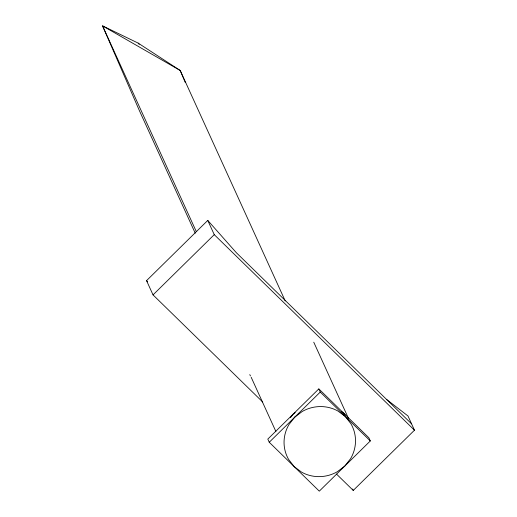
<?xml version="1.0" encoding="UTF-8"?>
<svg xmlns="http://www.w3.org/2000/svg" width="517" height="517" viewBox="0 0 517 517"><rect width="100%" height="100%" fill="white"/><g stroke="black" fill="none" stroke-linecap="round" stroke-linejoin="round"><path stroke-width="0.78" d="M290.438 417.665L293.313 414.001L295.175 412.585M262.655 401.961L153.032 294.884L146.544 280.653L207.763 220.416L236.392 252.761L411.584 423.869M153.032 294.884L214.251 234.647L207.763 220.416M318.821 388.9L267.806 439.101L269.247 442.261L319.299 491.15L370.314 440.949L368.873 437.789L318.821 388.9L320.262 392.06L370.314 440.949M269.247 442.261L320.262 392.06M336.515 474.089L353.247 490.433L414.466 430.196L407.978 415.965L386.554 399.428M285.216 300.907L180.2 70.474L138.175 43.111L102.534 25.85L139.39 110.632L195.239 233.186M341.401 411.519L343.85 413.341L345.246 415.138M214.251 234.647L414.466 430.196M146.544 280.653L147.603 281.849M138.175 43.111L139.183 44.372M313.754 342.189L348.452 418.331M352.6 489.011L353.247 490.433M196.311 231.629L102.534 25.85L180.2 70.474L185.189 82.281M251.191 377.294L275.878 431.469M250.461 375.975A35.919 34.852 -24.5 0 1 249.782 374.612M294.755 417.161L289.003 424.489A35.919 34.852 -24.5 0 0 288.667 459.523L294.27 466.709L301.618 472.176A35.919 34.852 -24.5 0 0 337.355 471.711L344.807 466.05L350.558 458.721A35.919 34.852 -24.5 0 0 350.894 423.688L345.291 416.508L337.944 411.034A35.919 34.852 -24.5 0 0 302.206 411.5L294.755 417.161"/></g></svg>
